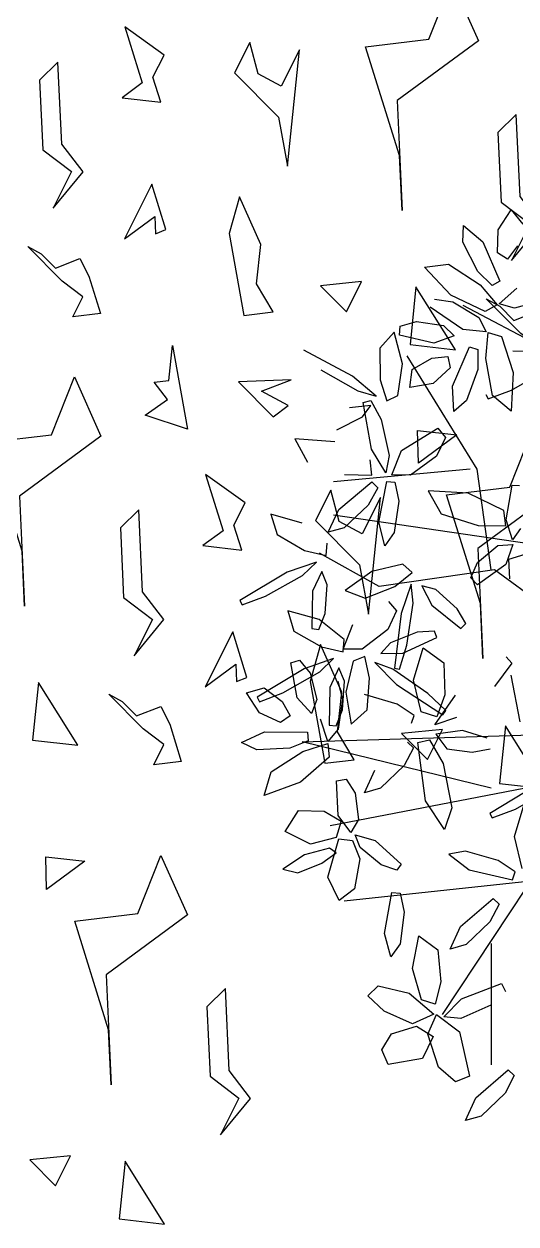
# Model space of a CAD drawing. Header units: inches. Extents: x -28 to 837, y -22 to 590.
# Drawn here: x 33.21 to 47.74, y 284.23 to 319.7 of the extents above; entities that cross this region are included whole.
import ezdxf

# ---------------------------------------------------------------- set-up
doc = ezdxf.new("R2010")
doc.units = ezdxf.units.IN
doc.header["$MEASUREMENT"] = 0
doc.layers.add('dwgmodels.com', color=250, linetype='Continuous')

# ---------------------------------------------------------------- blocks, each defined once
blk = doc.blocks.new('tree')
at = {"color": 60}
for p, q in [((-1432.5, 1861.2), (-1377, 1946.3)), ((-1377, 1946.3), (-1327.9, 1885.8)), ((-1582.6, 1808.6), (-1579.8, 1880)), ((-1579.8, 1880), (-1498.4, 1809.9)), ((-1434.6, 1763.2), (-1432.5, 1861.2)), ((-1519.8, 1682.7), (-1582.6, 1808.6)), ((-1498.4, 1809.9), (-1426, 1641.7)), ((-1350.2, 1792.7), (-1392, 1736.5)), ((-1392, 1736.5), (-1434.6, 1763.2)), ((-1747, 1701.3), (-1643.5, 1714.1)), ((-1633.6, 1582), (-1747, 1701.3)), ((-1643.5, 1714.1), (-1509.6, 1626.1)), ((-1458.5, 1623.6), (-1519.8, 1682.7)), ((-1426, 1641.7), (-1458.5, 1623.6)), ((-1509.6, 1626.1), (-1436.1, 1541.7)), ((-1428, 1545.6), (-1352.6, 1612.1)), ((-1703.8, 1565.9), (-1625.3, 1554)), ((-1487.2, 1513), (-1633.6, 1582)), ((-1625.3, 1554), (-1514.2, 1487.6)), ((-1436.1, 1541.7), (-1487.2, 1513)), ((-1362.3, 1526.4), (-1428, 1545.6)), ((-1237.7, 1561.2), (-1362.3, 1526.4)), ((-1583.2, 1435.7), (-1722.1, 1531.4)), ((-1514.2, 1487.6), (-1483, 1426.7)), ((-1853.2, 1411.4), (-1849.6, 1450.4)), ((-1849.6, 1450.4), (-1780.5, 1470.3)), ((-1780.5, 1470.3), (-1666.1, 1452.9)), ((-1666.1, 1452.9), (-1619.8, 1409.3)), ((-1483, 1426.7), (-1583.2, 1435.7)), ((-1875.9, 1424), (-1937, 1356.5)), ((-1840.3, 1289.5), (-1875.9, 1424)), ((-1705.9, 1378.1), (-1853.2, 1411.4)), ((-1619.8, 1409.3), (-1705.9, 1378.1)), ((-1485.3, 1312.1), (-1474.6, 1423.5)), ((-1474.6, 1423.5), (-1418.6, 1406.2)), ((-1418.6, 1406.2), (-1368, 1252.5)), ((-2052.6, 1236.9), (-2260.1, 1348)), ((-1937, 1356.5), (-1935.5, 1221.6)), ((-1626.4, 1193.8), (-1554.1, 1362.1)), ((-1554.1, 1362.1), (-1518.7, 1350.9)), ((-1518.7, 1350.9), (-1519.3, 1265.7)), ((-1289.7, 1342.5), (-1369.7, 1343.1)), ((-1859.5, 1154.5), (-1840.3, 1289.5)), ((-1798.7, 1265.2), (-1715.8, 1313.2)), ((-1715.8, 1313.2), (-1646.3, 1321.5)), ((-1646.3, 1321.5), (-1636.4, 1272.2)), ((-1457, 1154.4), (-1485.3, 1312.1)), ((-2188.2, 1263.4), (-2030.6, 1173.7)), ((-1951.9, 1151.9), (-2052.6, 1236.9)), ((-1808.9, 1188), (-1798.7, 1265.2)), ((-1636.4, 1272.2), (-1708.9, 1206.3)), ((-1519.3, 1265.7), (-1567.5, 1133.6)), ((-1368, 1252.5), (-1376.4, 1088.1)), ((-1376, 1177.7), (-1218.6, 1267.6)), ((-1935.5, 1221.6), (-1906.9, 1131.3)), ((-1708.9, 1206.3), (-1808.9, 1188)), ((-1621.2, 1086.5), (-1626.4, 1193.8)), ((-1475.3, 1140.2), (-1376, 1177.7)), ((-2030.6, 1173.7), (-1951.9, 1151.9)), ((-2007.3, 1125.3), (-1975.2, 1133.7)), ((-1975.2, 1133.7), (-1930.7, 1051.7)), ((-1906.9, 1131.3), (-1859.5, 1154.5)), ((-1567.5, 1133.6), (-1621.2, 1086.5)), ((-1485.5, 1159), (-1475.3, 1140.2)), ((-1376.4, 1088.1), (-1457, 1154.4)), ((-1974.4, 1112.1), (-2066.5, 1102.2)), ((-2010.5, 1063.2), (-1974.4, 1112.1)), ((-1972, 925.1), (-2007.3, 1125.3)), ((-2119.8, 1007.7), (-2010.5, 1063.2)), ((-1930.7, 1051.7), (-1896.6, 899.1)), ((-1844.2, 920.1), (-1690.2, 1015.6)), ((-1656.2, 975.2), (-1694.7, 896.4)), ((-1690.2, 1015.6), (-1656.2, 975.2)), ((-2128.2, 956.7), (-2299.3, 969)), ((-2299.3, 969), (-2245.2, 870.5)), ((-1911.6, 825), (-1972, 925.1)), ((-1970.7, 815.3), (-1978.6, 880.1)), ((-1896.6, 899.1), (-1911.6, 825)), ((-1886.1, 815.8), (-1844.2, 920.1)), ((-1694.7, 896.4), (-1806.1, 814.2)), ((-2111.3, 668.3), (-1970.9, 785.9)), ((-2087.5, 818.1), (-1970.7, 815.3)), ((-1970.9, 785.9), (-1945.9, 761.2)), ((-1941.5, 614.4), (-1907.4, 788.3)), ((-1907.4, 788.3), (-1872.4, 785)), ((-1806.1, 814.2), (-1886.1, 815.8)), ((-1872.4, 785), (-1856.3, 704.3)), ((-1397.9, 623.6), (-1373.3, 772.3)), ((-1373.3, 772.3), (-1342, 770.4)), ((-1945.9, 761.2), (-1986.2, 686.6)), ((-1559.7, 738.4), (-1730.9, 748.3)), ((-1730.9, 748.3), (-1675.4, 650.5)), ((-1409, 663.8), (-1559.7, 738.4)), ((-2157, 571.8), (-2111.3, 668.3)), ((-1986.2, 686.6), (-2089, 590.6)), ((-1856.3, 704.3), (-1875.1, 569.5)), ((-2267.2, 610), (-2400.9, 648.6)), ((-2400.9, 648.6), (-2374.4, 561.5)), ((-1915.8, 514), (-1941.5, 614.4)), ((-1675.4, 650.5), (-1517, 600.4)), ((-1400.2, 599.2), (-1409, 663.8)), ((-1371.7, 538.9), (-1397.9, 623.6)), ((-2089, 590.6), (-2157, 571.8)), ((-1875.1, 569.5), (-1915.8, 514)), ((-1517, 600.4), (-1400.2, 599.2)), ((-1337.3, 587.1), (-1371.7, 538.9)), ((-2374.4, 561.5), (-2258, 493.4)), ((-2165.8, 471.5), (-2161.3, 524)), ((-1520.5, 441.7), (-1433.5, 514.6)), ((-1433.5, 514.6), (-1369.4, 518.7)), ((-1369.4, 518.7), (-1400.2, 433)), ((-2258, 493.4), (-2165.8, 471.5)), ((-1387.1, 456.7), (-1317.7, 478)), ((-2206.6, 443.5), (-2331.3, 400.8)), ((-2265.9, 387.2), (-2206.6, 443.5)), ((-1838.4, 434.9), (-1971.3, 404.1)), ((-1799.6, 399.1), (-1838.4, 434.9)), ((-1549.2, 376.5), (-1520.5, 441.7)), ((-1400.2, 433), (-1521, 346.7)), ((-1383.1, 372.7), (-1387.1, 456.7)), ((-2331.3, 400.8), (-2533.4, 280.1)), ((-2423.8, 298.2), (-2265.9, 387.2)), ((-2184.1, 403.7), (-2223, 319.7)), ((-2160.8, 347.6), (-2184.1, 403.7)), ((-1971.3, 404.1), (-2083.8, 322.2)), ((-1873.5, 339.8), (-1799.6, 399.1)), ((-1521, 346.7), (-1549.2, 376.5)), ((-2223, 319.7), (-2226.1, 160.2)), ((-2169.4, 225.3), (-2160.8, 347.6)), ((-2083.8, 322.2), (-1998.8, 289.7)), ((-1998.8, 289.7), (-1873.5, 339.8)), ((-1802.6, 349.7), (-1845.4, 225)), ((-1794.5, 268.4), (-1802.6, 349.7)), ((-1698.7, 327), (-1757.4, 343.1)), ((-1757.4, 343.1), (-1714.9, 260.8)), ((-1607.5, 245.1), (-1698.7, 327)), ((-2533.4, 280.1), (-2523.2, 261.2)), ((-2523.2, 261.2), (-2423.8, 298.2)), ((-1899.6, 275.5), (-1865, 235.6)), ((-1821.2, 89), (-1794.5, 268.4)), ((-1714.9, 260.8), (-1590.9, 160.4)), ((-2195.6, 198.7), (-2329.4, 236.6)), ((-2329.4, 236.6), (-2302.5, 149.7)), ((-2196.9, 157), (-2169.4, 225.3)), ((-1865, 235.6), (-1902.4, 156.3)), ((-1845.4, 225), (-1874.2, -8.6)), ((-1570.4, 181.5), (-1607.5, 245.1)), ((-2226.1, 160.2), (-2196.9, 157)), ((-2089.2, 113.3), (-2195.6, 198.7)), ((-2092.6, 73.1), (-2052.3, 177.9)), ((-1902.4, 156.3), (-2012.6, 72.5)), ((-1590.9, 160.4), (-1570.4, 181.5)), ((-2302.5, 149.7), (-2185.7, 82.2)), ((-2093.4, 60.7), (-2089.2, 113.3)), ((-1777.7, 144.7), (-1891.6, 99.3)), ((-1839.4, 55.4), (-1694.5, 122)), ((-1704.2, 149.7), (-1777.7, 144.7)), ((-1694.5, 122), (-1704.2, 149.7)), ((-2185.7, 82.2), (-2093.4, 60.7)), ((-2012.6, 72.5), (-2092.6, 73.1)), ((-1891.6, 99.3), (-1932, 53.9)), ((-1932, 53.9), (-1839.4, 55.4)), ((-1853, -12.2), (-1821.2, 89)), ((-1793.8, -59.5), (-1751.6, 78.9)), ((-1751.6, 78.9), (-1664, 14.1)), ((-2315.9, 14), (-2278.5, 25.7)), ((-2289.6, -134.7), (-2315.9, 14)), ((-2278.5, 25.7), (-2233.4, -30.3)), ((-2134.1, 32.5), (-2258.6, -10.8)), ((-2193, -24.1), (-2134.1, 32.5)), ((-2050.3, 22.1), (-2081.6, -110.7)), ((-2001, 40.9), (-2050.3, 22.1)), ((-1980.7, -51.7), (-2001, 40.9)), ((-1881.6, -12.6), (-1958, 16.3)), ((-1958, 16.3), (-1865.3, -77.4)), ((-1664, 14.1), (-1659.2, -122.6)), ((-1373.9, 12.2), (-1448.5, -86.3)), ((-1398.4, 40.1), (-1373.9, 12.2)), ((-2258.6, -10.8), (-2460, -132.6)), ((-2350.5, -113.9), (-2193, -24.1)), ((-2233.4, -30.3), (-2205.2, -142.5)), ((-2111.3, -7.1), (-2149.8, -91.4)), ((-2087.7, -63.2), (-2111.3, -7.1)), ((-1732.7, -116.1), (-1881.6, -12.6)), ((-1874.2, -8.6), (-1853, -12.2)), ((-1339.2, -237.8), (-1377.2, -38)), ((-2504.7, -113.4), (-2429.6, -92.8)), ((-2429.6, -92.8), (-2353.3, -150.7)), ((-2149.8, -91.4), (-2152, -250.9)), ((-2115.6, -64), (-2096.2, -141)), ((-2095.7, -185.5), (-2087.7, -63.2)), ((-1991.4, -186.1), (-1980.7, -51.7)), ((-1865.3, -77.4), (-1668.7, -206.9)), ((-1760.4, -195.2), (-1793.8, -59.5)), ((-2449.1, -198.5), (-2504.7, -113.4)), ((-2460, -132.6), (-2449.7, -151.5)), ((-2449.7, -151.5), (-2350.5, -113.9)), ((-2353.3, -150.7), (-2318.7, -211.6)), ((-2227.5, -202.1), (-2289.6, -134.7)), ((-2205.2, -142.5), (-2227.5, -202.1)), ((-2096.2, -141), (-2114.4, -269)), ((-2081.6, -110.7), (-2058.3, -247.9)), ((-1863, -161.3), (-2002.3, -121.1)), ((-1656.1, -189.5), (-1732.7, -116.1)), ((-1702.2, -250.8), (-1614.1, -124.3)), ((-1659.2, -122.6), (-1694, -215.9)), ((-2360.3, -239.8), (-2449.1, -198.5)), ((-2122.9, -254), (-2095.7, -185.5)), ((-2058.3, -247.9), (-1991.4, -186.1)), ((-1790.7, -210.3), (-1863, -161.3)), ((-1694, -215.9), (-1760.4, -195.2)), ((-1668.7, -206.9), (-1656.1, -189.5)), ((-2318.7, -211.6), (-2360.3, -239.8)), ((-2158.4, -321.4), (-2189, -225.6)), ((-2152, -250.9), (-2122.9, -254)), ((-1801.8, -243.7), (-1790.7, -210.3)), ((-1609.5, -219), (-1702.2, -250.8)), ((-2525.7, -325.7), (-2428.7, -279.4)), ((-2428.7, -279.4), (-2245.6, -280.9)), ((-2245.6, -280.9), (-2242.1, -317.9)), ((-2114.4, -269), (-2158.4, -321.4)), ((-1585, -273.6), (-1697.6, -289.4)), ((-1697.6, -289.4), (-1651.4, -352.1)), ((-1479.1, -307), (-1585, -273.6)), ((-2461.4, -357), (-2525.7, -325.7)), ((-2320.9, -350.3), (-2461.4, -357)), ((-2242.1, -317.9), (-2320.9, -350.3)), ((-2265, -363.6), (-2158.2, -330.4)), ((-2158.2, -330.4), (-2152.4, -388.7)), ((-1793.3, -348.2), (-1832.6, -423.4)), ((-1818.7, -323.9), (-1793.3, -348.2)), ((-1774.6, -325.2), (-1725.1, -313.6)), ((-1742, -574.2), (-1774.6, -325.2)), ((-1725.1, -313.6), (-1666.3, -414.4)), ((-1651.4, -352.1), (-1543, -366.9)), ((-1543, -366.9), (-1466.7, -352.2)), ((-2399.5, -450.8), (-2265, -363.6)), ((-2152.4, -388.7), (-2274.6, -494.9)), ((-2429.4, -550.8), (-2399.5, -450.8)), ((-2001.7, -540.5), (-1957.4, -443.4)), ((-1832.6, -423.4), (-1934.1, -520.8)), ((-1666.3, -414.4), (-1630.6, -603.9)), ((-2274.6, -494.9), (-2429.4, -550.8)), ((-2121, -488.6), (-2080.6, -481.2)), ((-2114.7, -636.8), (-2121, -488.6)), ((-2080.6, -481.2), (-2041.7, -540.9)), ((-1266.4, -506.3), (-1467.8, -628.1)), ((-2041.7, -540.9), (-2028.2, -653.7)), ((-1934.1, -520.8), (-2001.7, -540.5)), ((-1358.3, -609.3), (-1200.8, -519.5)), ((-1660.9, -697), (-1742, -574.2)), ((-1630.6, -603.9), (-1660.9, -697)), ((-1457.5, -646.9), (-1358.3, -609.3)), ((-1363.5, -726.6), (-1321.3, -588.2)), ((-2340.5, -705.3), (-2284, -615.5)), ((-2284, -615.5), (-2174.6, -618.3)), ((-2174.6, -618.3), (-2102, -660.8)), ((-2102, -660.8), (-2122.1, -730.6)), ((-2059.8, -709.5), (-2114.7, -636.8)), ((-2028.2, -653.7), (-2059.8, -709.5)), ((-1467.8, -628.1), (-1457.5, -646.9)), ((-2232.3, -758.4), (-2340.5, -705.3)), ((-2122.1, -730.6), (-2232.3, -758.4)), ((-2158, -900.4), (-2111.5, -736.8)), ((-2111.5, -736.8), (-2053.1, -742.9)), ((-2053.1, -742.9), (-2021.7, -821.5)), ((-2020, -773.8), (-2041.7, -718.6)), ((-2041.7, -718.6), (-1956.4, -743)), ((-1956.4, -743), (-1845.4, -844.9)), ((-1330.1, -862.4), (-1363.5, -726.6)), ((-2257.2, -805.1), (-2350.5, -866)), ((-2151, -775.6), (-2257.2, -805.1)), ((-2184.5, -839.5), (-2122.8, -795.9)), ((-2122.8, -795.9), (-2151, -775.6)), ((-1930.4, -847), (-2020, -773.8)), ((-1572, -788.3), (-1642.9, -801.7)), ((-1642.9, -801.7), (-1555.4, -867.9)), ((-1432.6, -828.5), (-1572, -788.3)), ((-2350.5, -866), (-2285.8, -880.9)), ((-2285.8, -880.9), (-2184.5, -839.5)), ((-2021.7, -821.5), (-2045.1, -949)), ((-1864.1, -870), (-1930.4, -847)), ((-1845.4, -844.9), (-1864.1, -870)), ((-1555.4, -867.9), (-1371.5, -910.9)), ((-1360.4, -877.5), (-1432.6, -828.5)), ((-2109.4, -998.7), (-2158, -900.4)), ((-1371.5, -910.9), (-1360.4, -877.5)), ((-2045.1, -949), (-2109.4, -998.7)), ((-1916.7, -1139.7), (-1885, -965.4)), ((-1885, -965.4), (-1850, -968.3)), ((-1850, -968.3), (-1832.8, -1048.7)), ((-1592.8, -1109.9), (-1454.1, -990.4)), ((-1428.7, -1014.7), (-1468, -1089.9)), ((-1454.1, -990.4), (-1428.7, -1014.7)), ((-1832.8, -1048.7), (-1849.7, -1183.7)), ((-1637.2, -1207), (-1592.8, -1109.9)), ((-1468, -1089.9), (-1569.5, -1187.2))]:
    blk.add_line(p, q, dxfattribs=at)
at = {"color": 44}
for p, q in [((-940.8, 1198.5), (-1582.1, 1538.6)), ((-1522.5, 840.6), (-1820.8, 1323.8)), ((-1552.3, 840.6), (-2134, 786.9)), ((-1462.8, 411), (-1522.5, 840.6)), ((-538.1, 411), (-2134, 643.7)), ((-1940.1, 339.4), (-2193.6, 482.6)), ((-1447.9, 411), (-1940.1, 339.4)), ((-582.6, -222.5), (-1447.9, 411)), ((-2268.2, -322.7), (-670.9, -273.6)), ((-1462.8, -519.6), (-2268.2, -322.7)), ((-1030.3, -465.9), (-2148.9, -680.7)), ((-997.1, -466.1), (-1671.6, -1486)), ((-1254, -913.3), (-2089.2, -1002.8)), ((-1462.8, -1182.2), (-1462.8, -1700.8))]:
    blk.add_line(p, q, dxfattribs=at)
at = {"color": 62}
for p, q in [((-1889.6, -1239.8), (-1916.7, -1139.7)), ((-1797.2, -1289.7), (-1769.9, -1149.6)), ((-1769.9, -1149.6), (-1690.2, -1210.1)), ((-1849.7, -1183.7), (-1889.6, -1239.8)), ((-1690.2, -1210.1), (-1677.2, -1346.3)), ((-1569.5, -1187.2), (-1637.2, -1207)), ((-1759.7, -1423.5), (-1797.2, -1289.7)), ((-1987.2, -1405.4), (-1943.9, -1362.6)), ((-1943.9, -1362.6), (-1812.4, -1393.9)), ((-1677.2, -1346.3), (-1701.1, -1441)), ((-1589.4, -1418.3), (-1417.9, -1354)), ((-1417.9, -1354), (-1401.5, -1387.3)), ((-1918.8, -1471.6), (-1987.2, -1405.4)), ((-1812.4, -1393.9), (-1707.3, -1484.8)), ((-1701.1, -1441), (-1759.7, -1423.5)), ((-1663.3, -1496.2), (-1589.4, -1418.3)), ((-1797.3, -1525.4), (-1918.8, -1471.6)), ((-1463.4, -1445.8), (-1592.1, -1502.4)), ((-1886.8, -1568.3), (-1780.2, -1535.2)), ((-1707.3, -1484.8), (-1797.3, -1525.4)), ((-1780.2, -1535.2), (-1708.9, -1579.1)), ((-1731.8, -1569.3), (-1695.9, -1485.8)), ((-1695.9, -1485.8), (-1596.6, -1559.7)), ((-1592.1, -1502.4), (-1663.3, -1496.2)), ((-1927.8, -1635.9), (-1886.8, -1568.3)), ((-1708.9, -1579.1), (-1755.1, -1673.4)), ((-1686.8, -1710), (-1731.8, -1569.3)), ((-1596.6, -1559.7), (-1554.8, -1748.8)), ((-1900.9, -1698.9), (-1927.8, -1635.9)), ((-1755.1, -1673.4), (-1900.9, -1698.9)), ((-1614.7, -1772.9), (-1686.8, -1710)), ((-1527.9, -1841.2), (-1389.2, -1721.7)), ((-1389.2, -1721.7), (-1363.8, -1746.1)), ((-1554.8, -1748.8), (-1614.7, -1772.9)), ((-1363.8, -1746.1), (-1403.1, -1821.2)), ((-1572.2, -1938.3), (-1527.9, -1841.2)), ((-1403.1, -1821.2), (-1504.6, -1918.6)), ((-1504.6, -1918.6), (-1572.2, -1938.3))]:
    blk.add_line(p, q, dxfattribs=at)
blk = doc.blocks.new('trree')
blk.add_blockref('tree', (168.2, 139.5))
blk = doc.blocks.new('plants 041')
at = {"color": 0}
for points in [[(-176.15, -880.25), (-180.01, -896.8), (-190.56, -898.07), (-176.56, -904.05), (-174.84, -896.7), (-166.39, -892.42), (-176.15, -880.25)], [(-218.8, -883.24), (-230.63, -901.37), (-223.74, -910.56), (-237.62, -917.59), (-219.35, -912.06), (-222.3, -902.3), (-208.33, -880.9), (-218.8, -883.24)], [(-131.22, -899.92), (-142.79, -905.78), (-134.27, -922.6), (-140.1, -936.23), (-113.63, -907.98), (-127.48, -915), (-133.93, -908.96), (-131.22, -899.92)], [(-42.46, -909.6), (-43.48, -928.09), (-85.87, -933.19), (-104.62, -961.91), (-95.24, -947.55), (-87.77, -915.55), (-62.2, -921.52), (-42.46, -909.6)], [(-236.81, -939.46), (-239.37, -950.43), (-250.55, -947.82), (-242.89, -943.94), (-247.82, -937.37), (-254.49, -924.2), (-250.71, -927.74), (-247.94, -933.2), (-236.91, -933.8), (-236.81, -939.46)], [(-195.36, -923.82), (-216.16, -934.36), (-200.31, -932.45), (-203.24, -936.94), (-198.55, -937.19), (-195.36, -923.82)], [(-175.09, -946.13), (-184.81, -968.87), (-172.91, -971.65), (-174.02, -962.43), (-165.02, -952.83), (-164.21, -938), (-175.09, -946.13)], [(-53.28, -953.97), (-65.12, -972.11), (-58.22, -981.3), (-72.1, -988.33), (-53.83, -982.79), (-56.79, -973.04), (-42.81, -951.64), (-53.28, -953.97)], [(-261.16, -963.3), (-262.17, -981.78), (-304.56, -986.88), (-323.31, -1015.6), (-313.94, -1001.24), (-306.47, -969.24), (-280.89, -975.21), (-261.16, -963.3)], [(-229.89, -980.76), (-231.73, -974.69), (-225.73, -976.09), (-217.76, -967.58), (-227.7, -990.84), (-241.36, -981.92), (-229.89, -980.76)], [(-149.88, -970.9), (-144.9, -980.74), (-133.43, -974.94), (-149.88, -970.9)], [(-199.38, -985.12), (-192.67, -998.37), (-184.83, -997.42), (-192.27, -990.45), (-178.82, -991.18), (-199.38, -985.12)], [(-113.62, -983.13), (-126.72, -997.1), (-110.35, -1004.1), (-113.62, -983.13)], [(-71.29, -1010.19), (-73.85, -1021.17), (-85.03, -1018.56), (-77.37, -1014.68), (-82.3, -1008.11), (-88.97, -994.94), (-85.19, -998.48), (-82.43, -1003.93), (-71.39, -1004.54), (-71.29, -1010.19)], [(-271.97, -1007.67), (-283.81, -1025.8), (-276.92, -1034.99), (-290.8, -1042.02), (-272.52, -1036.48), (-275.48, -1026.73), (-261.51, -1005.33), (-271.97, -1007.67)], [(-229.33, -1004.67), (-233.19, -1021.23), (-243.73, -1022.5), (-229.73, -1028.48), (-228.02, -1021.13), (-219.57, -1016.85), (-229.33, -1004.67)], [(-139.99, -1019.95), (-125.81, -1026.01), (-145.84, -1028.42), (-139.99, -1019.95)], [(-184.4, -1024.35), (-195.97, -1030.21), (-187.45, -1047.03), (-193.27, -1060.66), (-166.8, -1032.41), (-180.66, -1039.43), (-187.11, -1033.38), (-184.4, -1024.35)], [(-332.32, -1036.82), (-345.41, -1050.8), (-329.05, -1057.79), (-332.32, -1036.82)], [(-95.64, -1034.03), (-96.65, -1052.52), (-139.04, -1057.61), (-157.79, -1086.33), (-148.42, -1071.97), (-140.95, -1039.98), (-115.38, -1045.94), (-95.64, -1034.03)], [(-289.99, -1063.89), (-292.55, -1074.86), (-303.72, -1072.25), (-296.06, -1068.37), (-300.99, -1061.8), (-307.66, -1048.63), (-303.88, -1052.17), (-301.12, -1057.63), (-290.09, -1058.23), (-289.99, -1063.89)], [(-248.54, -1048.25), (-269.34, -1058.79), (-253.49, -1056.88), (-256.42, -1061.36), (-251.73, -1061.62), (-248.54, -1048.25)], [(-228.27, -1070.56), (-237.99, -1093.3), (-226.09, -1096.08), (-227.2, -1086.86), (-218.19, -1077.26), (-217.38, -1062.43), (-228.27, -1070.56)], [(-362.36, -1082.25), (-348.18, -1088.31), (-368.22, -1090.72), (-362.36, -1082.25)], [(-318.02, -1096.34), (-319.03, -1114.82), (-361.42, -1119.92), (-380.17, -1148.64), (-370.79, -1134.28), (-363.32, -1102.28), (-337.75, -1108.25), (-318.02, -1096.34)], [(-203.06, -1095.32), (-198.07, -1105.17), (-186.61, -1099.37), (-203.06, -1095.32)], [(-161.86, -1106.32), (-174.96, -1120.3), (-158.59, -1127.29), (-161.86, -1106.32)], [(-328.83, -1140.71), (-340.67, -1158.84), (-333.78, -1168.04), (-347.66, -1175.07), (-329.38, -1169.53), (-332.34, -1159.77), (-318.37, -1138.37), (-328.83, -1140.71)], [(-425.44, -1157.63), (-420.45, -1167.48), (-408.99, -1161.67), (-425.44, -1157.63)], [(-389.18, -1169.86), (-402.27, -1183.84), (-385.9, -1190.84), (-389.18, -1169.86)]]:
    blk.add_lwpolyline(points, dxfattribs=at)
blk = doc.blocks.new('Garden')
at = {"xscale": 0.02, "yscale": 0.02, "zscale": 0.2}
blk.add_blockref('trree', (931.2507, -33.50542), dxfattribs=at)
at = {"layer": 'dwgmodels.com', "color": 85, "true_color": 0x58ba48, "xscale": 0.2, "yscale": 0.3, "rotation": 26.13932894631199}
blk.add_blockref('plants 041', (789.42508, 276.41951), dxfattribs=at)

msp = doc.modelspace()

# ---------------------------------------------------------------- block references
at = {"xscale": 0.3465639121819872, "yscale": 0.3465639121819872, "zscale": 0.6931278243639744}
msp.add_blockref('Garden', (-266.765, 311.36), dxfattribs=at)

doc.saveas('drawing.dxf')
